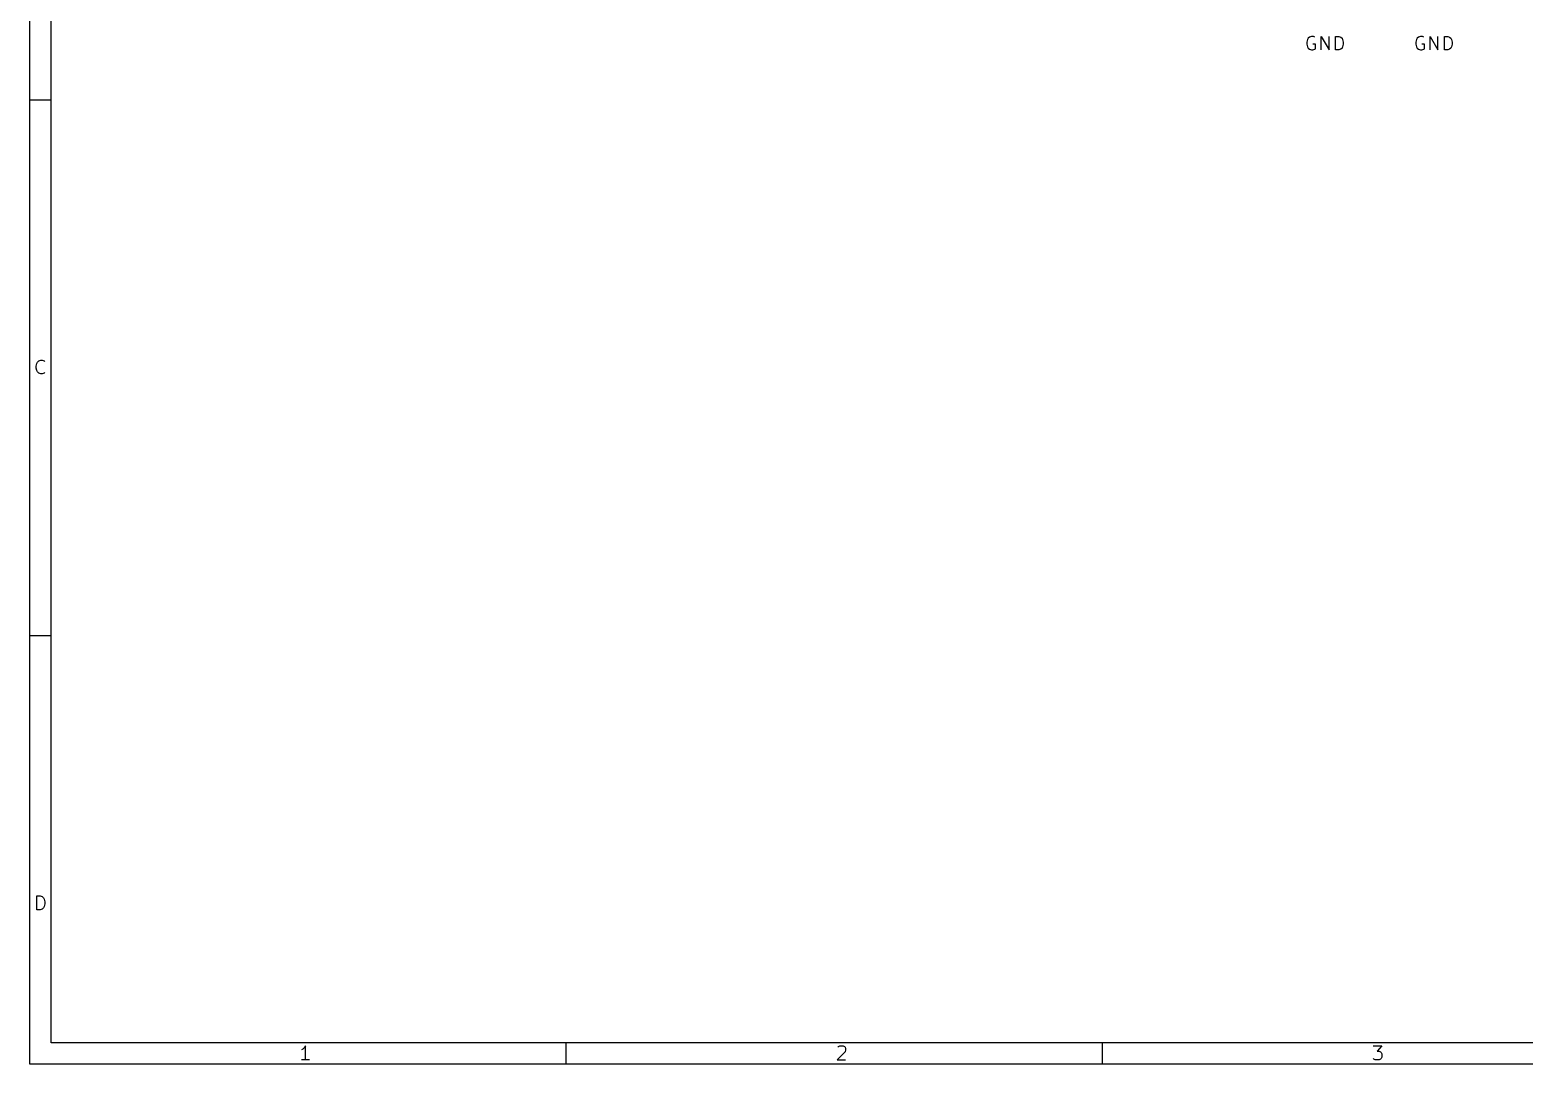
# Model space of a CAD drawing. Extents: x 0.4 to 11.3, y -7.9 to -0.4.
# Drawn here: x 0.39 to 5.88, y -7.87 to -4.07 of the extents above; entities that cross this region are included whole.
import ezdxf

# ---------------------------------------------------------------- set-up
doc = ezdxf.new("R2010")
doc.units = 0
doc.header["$MEASUREMENT"] = 0
doc.layers.add('CYAN2', color=4, linetype='CONTINUOUS')
doc.layers.add('RED2', color=1, linetype='CONTINUOUS')

msp = doc.modelspace()

# ---------------------------------------------------------------- linework, layer by layer
at = {"layer": 'CYAN2', "linetype": 'CONTINUOUS'}
for p, q in [((5.0857, -4.1097), (5.0833, -4.1192)), ((5.0881, -4.1049), (5.0857, -4.1097)), ((5.0929, -4.1002), (5.0881, -4.1049)), ((5.1, -4.0978), (5.0929, -4.1002)), ((5.1071, -4.0978), (5.1, -4.0978)), ((5.1119, -4.1002), (5.1071, -4.0978)), ((5.1357, -4.1478), (5.1357, -4.0978)), ((5.1357, -4.0978), (5.1643, -4.1478)), ((5.1643, -4.1478), (5.1643, -4.0978)), ((5.1881, -4.1478), (5.1881, -4.0978)), ((5.1881, -4.0978), (5.2, -4.0978)), ((5.2, -4.0978), (5.2071, -4.1002)), ((5.2071, -4.1002), (5.2119, -4.1049)), ((5.2119, -4.1049), (5.2143, -4.1097)), ((5.2143, -4.1097), (5.2167, -4.1192)), ((5.4857, -4.1097), (5.4833, -4.1192)), ((5.4881, -4.1049), (5.4857, -4.1097)), ((5.4929, -4.1002), (5.4881, -4.1049)), ((5.5, -4.0978), (5.4929, -4.1002)), ((5.5071, -4.0978), (5.5, -4.0978)), ((5.5119, -4.1002), (5.5071, -4.0978)), ((5.5357, -4.1478), (5.5357, -4.0978)), ((5.5357, -4.0978), (5.5643, -4.1478)), ((5.5643, -4.1478), (5.5643, -4.0978)), ((5.5881, -4.1478), (5.5881, -4.0978)), ((5.5881, -4.0978), (5.6, -4.0978)), ((5.6, -4.0978), (5.6071, -4.1002)), ((5.6071, -4.1002), (5.6119, -4.1049)), ((5.6119, -4.1049), (5.6143, -4.1097)), ((5.6143, -4.1097), (5.6167, -4.1192)), ((5.0833, -4.1192), (5.0833, -4.1264)), ((5.0833, -4.1264), (5.0857, -4.1359)), ((5.0857, -4.1359), (5.0881, -4.1407)), ((5.0881, -4.1407), (5.0929, -4.1454)), ((5.0929, -4.1454), (5.1, -4.1478)), ((5.1, -4.1478), (5.1048, -4.1478)), ((5.1143, -4.1264), (5.1048, -4.1264)), ((5.1048, -4.1478), (5.1119, -4.1454)), ((5.1119, -4.1454), (5.1143, -4.143)), ((5.1143, -4.143), (5.1143, -4.1264)), ((5.2, -4.1478), (5.1881, -4.1478)), ((5.2071, -4.1454), (5.2, -4.1478)), ((5.2119, -4.1407), (5.2071, -4.1454)), ((5.2143, -4.1359), (5.2119, -4.1407)), ((5.2167, -4.1264), (5.2143, -4.1359)), ((5.2167, -4.1192), (5.2167, -4.1264)), ((5.4833, -4.1192), (5.4833, -4.1264)), ((5.4833, -4.1264), (5.4857, -4.1359)), ((5.4857, -4.1359), (5.4881, -4.1407)), ((5.4881, -4.1407), (5.4929, -4.1454)), ((5.4929, -4.1454), (5.5, -4.1478)), ((5.5, -4.1478), (5.5048, -4.1478)), ((5.5143, -4.1264), (5.5048, -4.1264)), ((5.5048, -4.1478), (5.5119, -4.1454)), ((5.5119, -4.1454), (5.5143, -4.143)), ((5.5143, -4.143), (5.5143, -4.1264)), ((5.6, -4.1478), (5.5881, -4.1478)), ((5.6071, -4.1454), (5.6, -4.1478)), ((5.6119, -4.1407), (5.6071, -4.1454)), ((5.6143, -4.1359), (5.6119, -4.1407)), ((5.6167, -4.1264), (5.6143, -4.1359)), ((5.6167, -4.1192), (5.6167, -4.1264))]:
    msp.add_line(p, q, dxfattribs=at)
at = {"layer": 'RED2', "linetype": 'CONTINUOUS'}
for p, q in [((0.3937, -7.8743), (0.3937, -0.3937)), ((0.4724, -7.7956), (0.4724, -0.4724)), ((0.3937, -4.3307), (0.4724, -4.3307)), ((0.4172, -5.3091), (0.4197, -5.2993)), ((0.4172, -5.3164), (0.4172, -5.3091)), ((0.4197, -5.3261), (0.4172, -5.3164)), ((0.4197, -5.2993), (0.4221, -5.2945)), ((0.4221, -5.2945), (0.427, -5.2896)), ((0.427, -5.2896), (0.4343, -5.2872)), ((0.4343, -5.2872), (0.4392, -5.2872)), ((0.4392, -5.2872), (0.4465, -5.2896)), ((0.4465, -5.2896), (0.4489, -5.292)), ((0.4221, -5.331), (0.4197, -5.3261)), ((0.427, -5.3359), (0.4221, -5.331)), ((0.4343, -5.3383), (0.427, -5.3359)), ((0.4392, -5.3383), (0.4343, -5.3383)), ((0.4465, -5.3359), (0.4392, -5.3383)), ((0.4489, -5.3335), (0.4465, -5.3359)), ((0.3937, -6.2992), (0.4724, -6.2992)), ((0.4197, -7.3068), (0.4197, -7.2557)), ((0.4197, -7.2557), (0.4319, -7.2557)), ((0.4319, -7.2557), (0.4392, -7.2581)), ((0.4392, -7.2581), (0.444, -7.263)), ((0.444, -7.263), (0.4465, -7.2678)), ((0.4465, -7.2946), (0.444, -7.2995)), ((0.4465, -7.2678), (0.4489, -7.2776)), ((0.4489, -7.2849), (0.4465, -7.2946)), ((0.4489, -7.2776), (0.4489, -7.2849)), ((0.4319, -7.3068), (0.4197, -7.3068)), ((0.4392, -7.3044), (0.4319, -7.3068)), ((0.444, -7.2995), (0.4392, -7.3044)), ((11.2206, -7.7956), (0.4724, -7.7956)), ((1.3965, -7.8193), (1.3916, -7.8217)), ((1.4013, -7.8144), (1.3965, -7.8193)), ((1.4062, -7.8071), (1.4013, -7.8144)), ((1.4062, -7.8583), (1.4062, -7.8071)), ((2.3622, -7.7956), (2.3622, -7.8743)), ((3.3869, -7.8291), (3.3576, -7.8583)), ((3.3601, -7.812), (3.3625, -7.8096)), ((3.3625, -7.8096), (3.3674, -7.8071)), ((3.3674, -7.8071), (3.3796, -7.8071)), ((3.3796, -7.8071), (3.3845, -7.8096)), ((3.3845, -7.8096), (3.3869, -7.812)), ((3.3869, -7.812), (3.3893, -7.8169)), ((3.3893, -7.8217), (3.3869, -7.8291)), ((3.3893, -7.8169), (3.3893, -7.8217)), ((4.3307, -7.7956), (4.3307, -7.8743)), ((5.3262, -7.8071), (5.3578, -7.8071)), ((5.3578, -7.8071), (5.3408, -7.8266)), ((5.3408, -7.8266), (5.3481, -7.8266)), ((5.3481, -7.8266), (5.353, -7.8291)), ((5.353, -7.8291), (5.3554, -7.8315)), ((5.3554, -7.8315), (5.3578, -7.8364)), ((5.3578, -7.8364), (5.3578, -7.8486)), ((11.2993, -7.8743), (0.3937, -7.8743)), ((1.4208, -7.8583), (1.3916, -7.8583)), ((3.3576, -7.8583), (3.3893, -7.8583)), ((5.3286, -7.8559), (5.3262, -7.8534)), ((5.3335, -7.8583), (5.3286, -7.8559)), ((5.3481, -7.8583), (5.3335, -7.8583)), ((5.353, -7.8559), (5.3481, -7.8583)), ((5.3554, -7.8534), (5.353, -7.8559)), ((5.3578, -7.8486), (5.3554, -7.8534))]:
    msp.add_line(p, q, dxfattribs=at)

doc.saveas('drawing.dxf')
